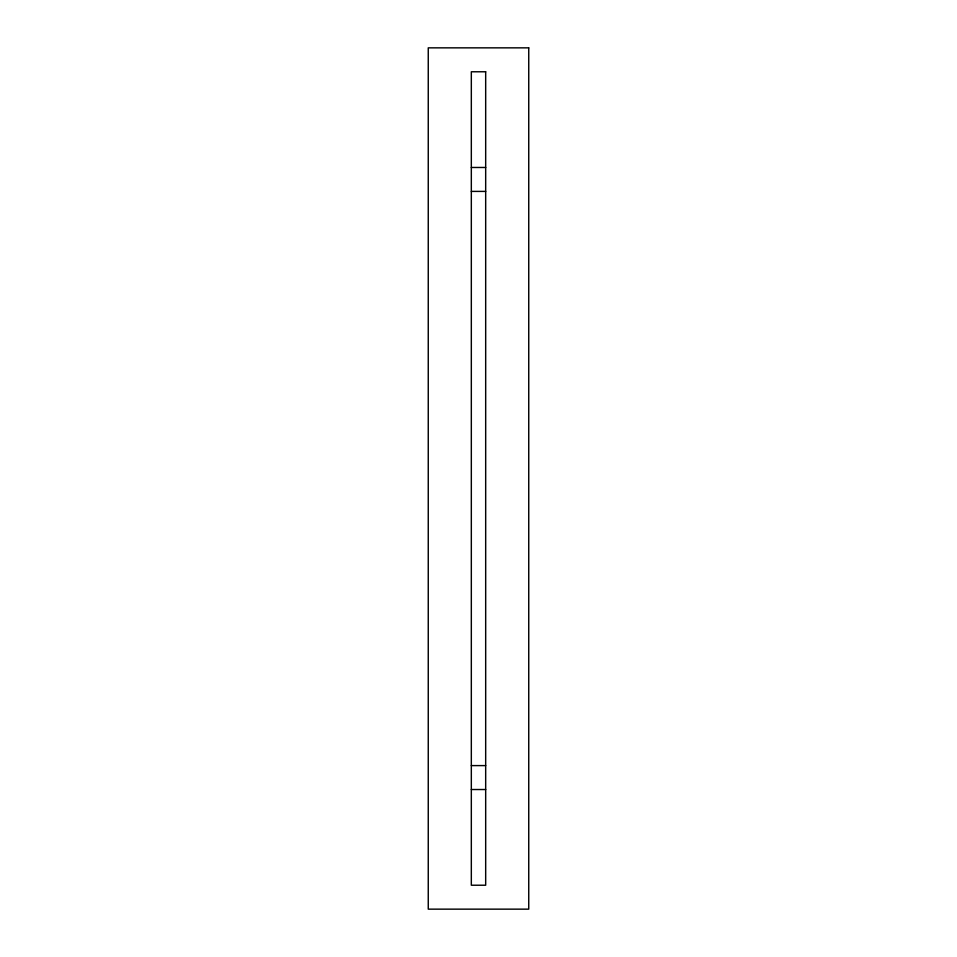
<?xml version="1.0" encoding="UTF-8"?>
<svg xmlns="http://www.w3.org/2000/svg" width="957" height="957" viewBox="0 0 957 957"><rect width="100%" height="100%" fill="white"/><g stroke="black" fill="none" stroke-linecap="round" stroke-linejoin="round"><path stroke-width="1.44" d="M471.322 167.475L485.678 167.475M471.322 191.4L485.678 191.4M471.322 765.6L485.678 765.6M471.322 789.525L485.678 789.525M528.743 47.85L428.257 47.85L428.257 909.15L528.743 909.15L528.743 47.85M485.678 71.775L471.322 71.775L471.322 885.225L485.678 885.225L485.678 71.775"/></g></svg>
